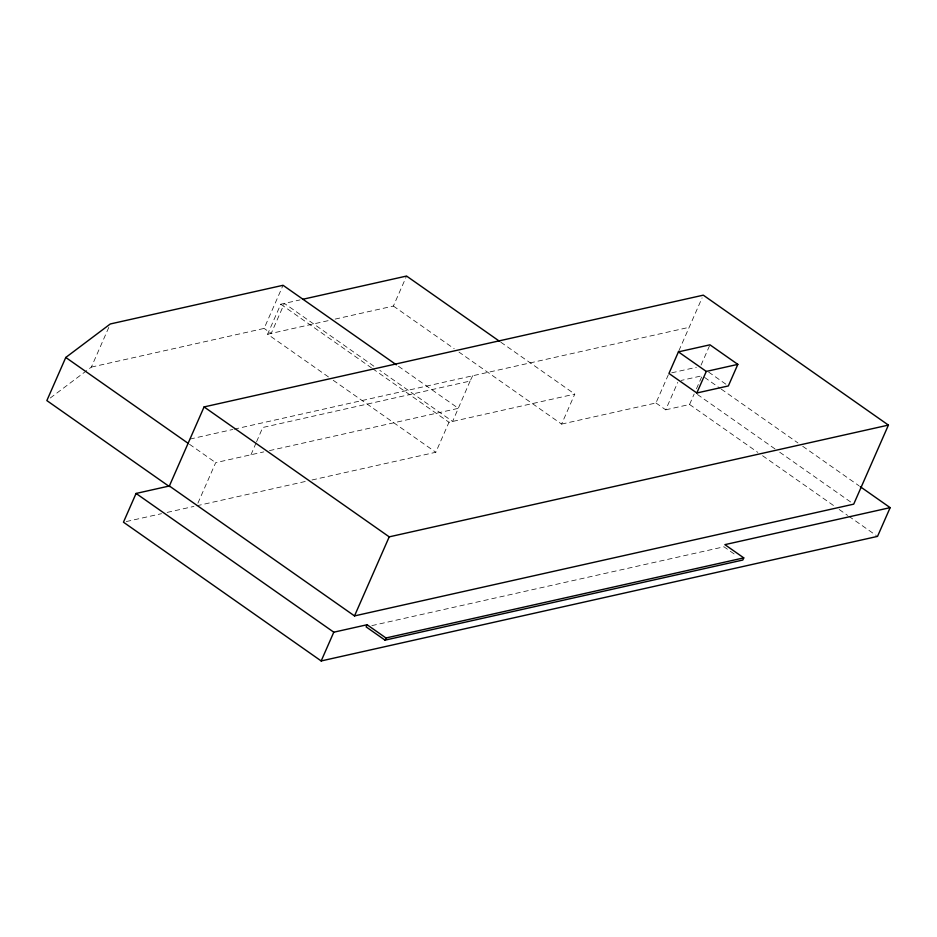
<?xml version="1.0" encoding="UTF-8"?>
<svg xmlns="http://www.w3.org/2000/svg" width="937" height="937" viewBox="0 0 937 937"><rect width="100%" height="100%" fill="white"/><g stroke="black" fill="none" stroke-linecap="round" stroke-linejoin="round"><path stroke-width="0.7" stroke-dasharray="4.68 3.51" d="M250.987 454.761L256.012 443.072M256.574 441.772L262.723 427.495L470.093 381.066L472.658 375.772M470.093 381.066L452.606 421.451L379.836 370.384M50.27 398.014L91.369 367.093L109.723 325.28M91.369 367.093L264.117 328.418L283.044 285.293M328.442 376.92L267.595 334.216L280.772 304.22L300.016 299.91M197.906 503.169L215.686 462.655L263.765 451.892M335.153 319.095L393.388 306.059L406.564 276.052M312.009 479.978L435.81 452.266L448.987 422.259L574.779 394.102L561.603 424.098L459.001 352.101M561.603 424.098L655.959 402.98L668.573 374.226M678.88 350.766L702.106 297.849M655.959 402.98L665.715 409.82L677.756 382.378M701.052 365.114L709.953 344.816M665.715 409.82L689.562 404.479L694.153 394.032M696.449 388.796L702.188 375.737L681.14 380.445M267.595 334.216L329.461 320.372M189.977 439.066L232.809 429.474M234.238 429.158L689.175 327.306M269.458 450.627L458.369 408.333L397.546 365.641M671.7 372.821L696.378 367.292M126.272 521.558L161.515 513.675M167.149 512.41L193.936 506.413M196.758 505.781L306.317 481.255M371.848 625.623L723.95 546.798L736.927 555.899M708.618 372.083L726.034 384.299M704.554 377.4L720.061 388.281M721.267 389.124L797.926 442.92M802.716 446.281L859.006 485.788M697.421 394.465L774.969 448.893M779.748 452.243L851.335 502.478M689.562 404.479L757.81 452.372M762.589 455.733L834.434 506.144M839.212 509.505L847.598 515.385M848.793 516.228L876.329 535.554M500.803 342.192L574.779 394.102M393.388 306.059L454.234 348.751M373.875 366.191L284.391 303.401L271.226 333.408L264.117 328.418M280.772 304.22L371.439 367.843M372.633 368.686L448.987 422.259M333.209 380.27L435.81 452.266M189.508 444.29L215.686 462.655"/><path stroke-width="1.41" d="M396.351 364.809L283.044 285.293L110.297 323.968L65.777 357.465L46.85 400.591L169.386 486.584M169.374 485.987L204.079 406.927L703.289 295.167L888.417 425.093L853.712 504.153L354.514 615.914L169.374 485.987L136.076 493.448L123.461 522.19L321.18 660.948L877.536 536.386L890.15 507.643L860.201 486.631M321.18 660.948L333.795 632.194L367.093 624.745L385.962 637.98L743.767 557.878L742.818 560.033L385.025 640.147L366.144 626.9L367.093 624.745M354.514 615.914L389.218 536.854L888.417 425.093M385.025 640.147L385.962 637.98M678.423 351.879L668.959 373.441L696.823 392.99L728.354 385.939L737.829 364.376L709.953 344.816L678.423 351.879L706.287 371.427L737.829 364.376M696.823 392.99L706.287 371.427M302.862 299.266L406.564 276.052L499.62 341.361M890.15 507.643L724.898 544.643L743.767 557.878M204.079 406.927L389.218 536.854M65.777 357.465L188.325 443.459M136.076 493.448L333.795 632.194"/></g></svg>
